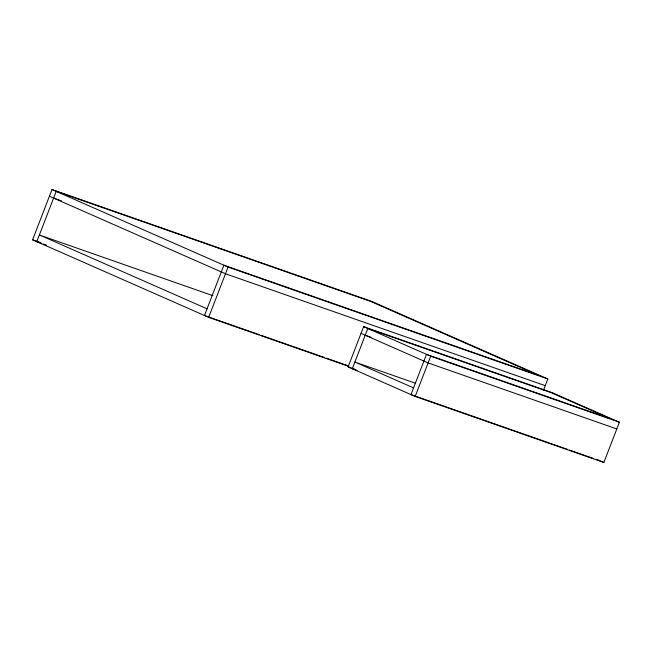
<?xml version="1.0" encoding="UTF-8"?>
<svg xmlns="http://www.w3.org/2000/svg" width="652" height="652" viewBox="0 0 652 652"><rect width="100%" height="100%" fill="white"/><g stroke="black" fill="none" stroke-linecap="round" stroke-linejoin="round"><path stroke-width="0.98" d="M348.861 366.416L208.673 317.353L32.6 239.822L52.005 189.52L371.754 301.42L547.827 378.951L543.409 390.393M208.673 317.353L228.078 267.059L52.005 189.52M348.095 366.905L363.62 326.668L552.326 392.7L619.4 422.235L603.874 462.48L415.169 396.44L348.095 366.905L355.764 369.586M415.169 396.44L430.695 356.204L363.62 326.668M53.611 198.078L61.28 200.759M228.078 267.059L547.827 378.951M545.235 385.658L225.486 273.758L49.422 196.228M430.695 356.204L619.4 422.235M365.226 335.218L370.988 337.239M616.808 428.943L428.111 362.911L361.037 333.376M212.935 295.698L39.381 234.964L207.067 308.803M32.6 239.822L40.285 242.511M41.589 243.343L36.789 241.664L56.202 191.37L370.703 301.428L538.389 375.275L223.889 265.209L204.475 315.503L259.129 334.631M43.505 244.019L46.382 245.022M415.389 383.221L354.875 362.039L413.564 387.891M261.053 335.307L324.337 357.451M326.253 358.119L348.307 365.837M357.092 370.434L352.292 368.747L367.818 328.51L551.274 392.716L609.962 418.56L426.506 354.354L410.98 394.59L567.542 449.383M569.465 450.059L593.483 458.462M596.417 459.195L603.874 462.48"/></g></svg>
